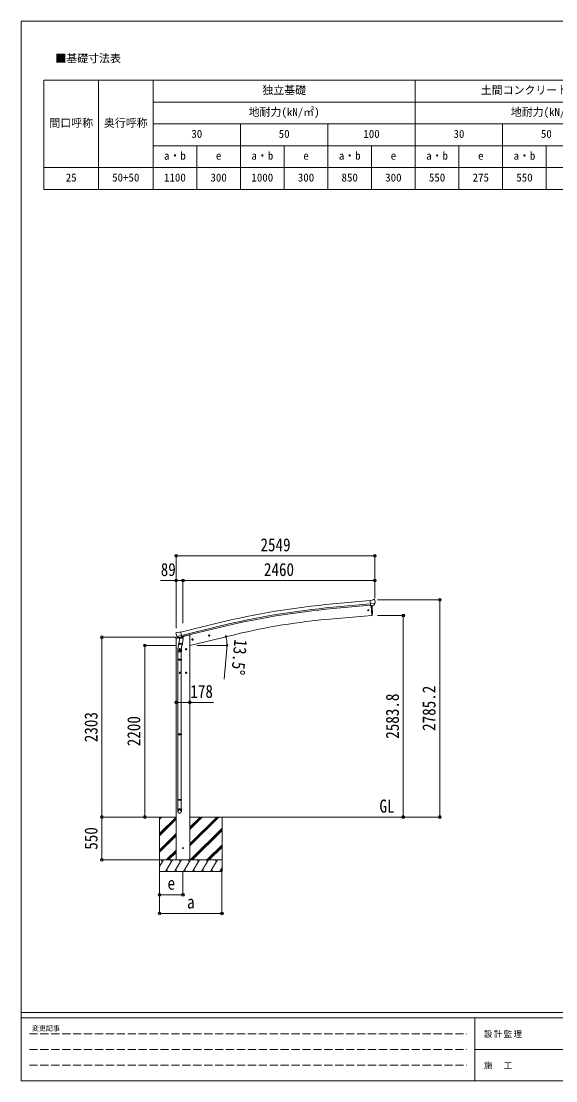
# Model space of a CAD drawing. Units: millimetres at full size, sheet at 1:35, with parts at other scales. Extents: x -9783 to 9892, y -6828 to 6752.
# Drawn here: x -9783 to -2931, y -6828 to 6752 of the extents above; entities that cross this region are included whole.
import ezdxf
from ezdxf.enums import TextEntityAlignment as Align

# ---------------------------------------------------------------- set-up
doc = ezdxf.new("R2010")
doc.units = ezdxf.units.MM
doc.header["$LTSCALE"] = 35
doc.header["$PDMODE"] = 32
doc.header["$PDSIZE"] = 35
doc.linetypes.add('DASHED3', pattern=[4, 3, -1])
for name, color, linetype, lineweight in [('0-0_0', 7, 'Continuous', 9), ('0-1_本体', 4, 'Continuous', 9), ('0-2_部品', 7, 'Continuous', 9), ('0-A_寸法', 6, 'Continuous', 9), ('1-0_FRAME', 7, 'Continuous', 18), ('F-0_240', 7, 'Continuous', 9)]:
    doc.layers.add(name, color=color, linetype=linetype, lineweight=lineweight)
doc.styles.add('ＭＳ ゴシック', font='')
doc.styles.get('ＭＳ ゴシック').set_extended_font_data('MS Gothic')

msp = doc.modelspace()

# ---------------------------------------------------------------- linework, layer by layer
at = {"layer": '0-0_0', "color": 6}
for p, q in [((-4416.26, -3447.51), (-4416.26, -662.31)), ((-4885.27, -863.71), (-4885.27, -3447.51))]:
    msp.add_line(p, q, dxfattribs=at)
at = {"layer": '0-0_0'}
for p, q in [((-8395.05, -3447.56), (-7798.16, -3447.56)), ((-8009.16, -3474.89), (-7981.78, -3447.51)), ((-8009.16, -3460.75), (-7995.92, -3447.51)), ((-8009.16, -3447.56), (-8009.16, -4147.51)), ((-8009.16, -3658.73), (-7798.16, -3447.74)), ((-8009.16, -3672.88), (-7798.16, -3461.88)), ((-8009.16, -3687.02), (-7798.16, -3476.02)), ((-7620.16, -3818.52), (-7249.15, -3447.51)), ((-7620.16, -3790.23), (-7277.43, -3447.51)), ((-7620.16, -3804.38), (-7263.29, -3447.51)), ((-7620.16, -3606.39), (-7461.28, -3447.51)), ((-7620.16, -3592.24), (-7475.42, -3447.51)), ((-7620.16, -3578.1), (-7489.57, -3447.51)), ((-7620.16, -3447.56), (-5033.71, -3447.56)), ((-7209.16, -3447.51), (-7209.16, -4147.51)), ((-8009.16, -3870.87), (-7798.16, -3659.87)), ((-7615.31, -3997.51), (-7209.16, -3591.37)), ((-7601.16, -3997.51), (-7209.16, -3605.51)), ((-7587.02, -3997.51), (-7209.16, -3619.65)), ((-8009.16, -3885.01), (-7798.16, -3674.01)), ((-8009.16, -3899.15), (-7798.16, -3688.15)), ((-7923.67, -3997.51), (-7798.16, -3872)), ((-7909.53, -3997.51), (-7798.16, -3886.14)), ((-7895.39, -3997.51), (-7798.16, -3900.28)), ((-7403.17, -3997.51), (-7209.16, -3803.5)), ((-7389.03, -3997.51), (-7209.16, -3817.64)), ((-7374.89, -3997.51), (-7209.16, -3831.78)), ((-7209.16, -3997.51), (-8009.16, -3997.51)), ((-8009.16, -4081.34), (-7960.76, -3997.51)), ((-7975.77, -4023.49), (-7990.77, -3997.51)), ((-7931.9, -4147.51), (-7845.29, -3997.51)), ((-7860.3, -4023.49), (-7875.3, -3997.51)), ((-7816.43, -4147.51), (-7729.82, -3997.51)), ((-7620.16, -3997.51), (-7798.16, -3997.51)), ((-7744.83, -4023.49), (-7759.83, -3997.51)), ((-7700.96, -4147.51), (-7614.35, -3997.51)), ((-7629.36, -4023.49), (-7644.36, -3997.51)), ((-7585.49, -4147.51), (-7498.88, -3997.51)), ((-7513.89, -4023.49), (-7528.89, -3997.51)), ((-7470.02, -4147.51), (-7383.41, -3997.51)), ((-7413.41, -3997.51), (-7398.41, -4023.49)), ((-7354.55, -4147.51), (-7267.94, -3997.51)), ((-7282.94, -4023.49), (-7297.95, -3997.51)), ((-8009.16, -4147.51), (-7209.16, -4147.51)), ((-7916.9, -4121.53), (-7901.9, -4147.51)), ((-7801.43, -4121.53), (-7786.43, -4147.51)), ((-7685.96, -4121.53), (-7670.96, -4147.51)), ((-7570.49, -4121.53), (-7555.49, -4147.51)), ((-7455.02, -4121.53), (-7440.02, -4147.51)), ((-7339.55, -4121.53), (-7324.55, -4147.51)), ((-7239.08, -4147.51), (-7209.16, -4095.7)), ((-7224.08, -4121.53), (-7209.16, -4147.36))]:
    msp.add_line(p, q, dxfattribs=at)
msp.add_circle((-7709.16, -3847.51), 5, dxfattribs=at)
at = {"layer": '0-1_本体'}
for p, q in [((-5311.84, -673.15), (-5789.15, -716.42)), ((-5308.08, -716.14), (-5785.26, -759.41)), ((-5306.61, -732.92), (-5783.74, -776.18)), ((-5299.39, -735.13), (-5288.14, -863.73)), ((-5288.14, -863.73), (-5826.08, -910.8)), ((-7738.69, -1077.36), (-7255.82, -959.88)), ((-7728.62, -1119.33), (-7245.62, -1001.81)), ((-7724.69, -1135.7), (-7241.63, -1018.18)), ((-7798.16, -3997.51), (-7798.16, -1160.95)), ((-7696.17, -1129.99), (-7644.16, -1117.51)), ((-7620.16, -1117.51), (-7644.16, -1117.51)), ((-7032, -1106.31), (-7620.16, -1247.52)), ((-7620.16, -1117.51), (-7620.16, -3997.51))]:
    msp.add_line(p, q, dxfattribs=at)
at = {"layer": '0-1_本体', "color": 6}
msp.add_line((-7620.16, -1977.69), (-7798.16, -1977.69), dxfattribs=at)
at = {"layer": '0-1_本体'}
for centre, radius, start, end in [((-4884.45, -10706.35), 10030.81, 95.17465, 103.67464), ((-4884.45, -10706.35), 9987.65, 95.17465, 103.67464), ((-4884.45, -10706.35), 9970.81, 95.17465, 103.67464), ((-5117.72, -9096.58), 8216.38, 94.94583, 103.47282)]:
    msp.add_arc(centre, radius, start, end, dxfattribs=at)
at = {"layer": '0-2_部品'}
for p, q in [((-5285.45, -668.76), (-5312.02, -671.08)), ((-5306.36, -735.74), (-5312.02, -671.08)), ((-5285.45, -668.76), (-5273.73, -661.99)), ((-5258.83, -660.4), (-5272.5, -661.6)), ((-5249.7, -666.16), (-5255.18, -661.56)), ((-5248.63, -668.2), (-5248.52, -669.54)), ((-5249.16, -711.05), (-5308.07, -716.2)), ((-5296.4, -734.87), (-5306.36, -735.74)), ((-5288.34, -861.46), (-5299.39, -735.13)), ((-5262.8, -731.93), (-5270.5, -732.6)), ((-5260.41, -730.53), (-5249.47, -711.59)), ((-5288.1, -864.23), (-5288.34, -861.46)), ((-5285.48, -863.84), (-5288.1, -864.23)), ((-7795.93, -1084.36), (-7799.79, -1090.66)), ((-7792.84, -1082.11), (-7779.65, -1078.95)), ((-7765.1, -1081.62), (-7778.36, -1078.93)), ((-7765.1, -1081.62), (-7739.16, -1075.4)), ((-7800.73, -1161.56), (-7757.7, -1151.24)), ((-7800.73, -1154.67), (-7800.73, -1161.56)), ((-7800.15, -1092.94), (-7799.88, -1094.09)), ((-7772.27, -1145.48), (-7798.43, -1151.76)), ((-7786.1, -1133.24), (-7728.59, -1119.44)), ((-7769.25, -1148.15), (-7785.62, -1133.66)), ((-7757.65, -1197.67), (-7773.57, -1293.85)), ((-7766.54, -1148.72), (-7759.02, -1146.92)), ((-7765.7, -1148.62), (-7764.17, -1148.25)), ((-7764.17, -1148.25), (-7727.47, -1139.44)), ((-7762.33, -1148.48), (-7762.38, -1149.22)), ((-7761.63, -1150.26), (-7735.81, -1156.69)), ((-7754.71, -1155.6), (-7759.38, -1222.44)), ((-7709.02, -1158.8), (-7754.71, -1155.6)), ((-7752.94, -1152.42), (-7753.17, -1155.71)), ((-7733.42, -1141.26), (-7734.44, -1155.87)), ((-7727.47, -1139.44), (-7725.94, -1139.07)), ((-7724.38, -1136.97), (-7723.44, -1137.03)), ((-7723.44, -1137.03), (-7710.13, -1152.35)), ((-7719.14, -1141.98), (-7700.01, -1137.38)), ((-7713.7, -1225.64), (-7709.02, -1158.8)), ((-7710.13, -1152.35), (-7710.57, -1158.69)), ((-7696.17, -1128.76), (-7696.17, -1132.52)), ((-7596.51, -1175.1), (-7577.06, -1170.43)), ((-7591.95, -1167.32), (-7594.09, -1174.51)), ((-7584.66, -1165.57), (-7591.95, -1167.32)), ((-7584.45, -1182.49), (-7589.12, -1163.04)), ((-7579.49, -1171.01), (-7584.66, -1165.57)), ((-7581.62, -1178.21), (-7579.49, -1171.01)), ((-7382.59, -1123.74), (-7363.14, -1119.07)), ((-7378.03, -1115.96), (-7380.16, -1123.16)), ((-7370.73, -1114.21), (-7378.03, -1115.96)), ((-7370.53, -1131.13), (-7375.2, -1111.68)), ((-7365.57, -1119.65), (-7370.73, -1114.21)), ((-7367.7, -1126.85), (-7365.57, -1119.65)), ((-7775.72, -1331.01), (-7775.72, -1296.65)), ((-7729.72, -1331.01), (-7775.72, -1331.01)), ((-7773.72, -1331.01), (-7773.72, -1425.01)), ((-7760.24, -1234.91), (-7759.37, -1222.44)), ((-7759.85, -1236.26), (-7759.85, -1236.26)), ((-7713.7, -1225.64), (-7759.38, -1222.44)), ((-7739.08, -1297.74), (-7759.08, -1297.74)), ((-7758.4, -1237.04), (-7716.7, -1239.96)), ((-7749.08, -1290.24), (-7755.58, -1293.99)), ((-7755.58, -1293.99), (-7755.58, -1301.49)), ((-7755.58, -1301.49), (-7749.08, -1305.25)), ((-7749.08, -1307.74), (-7749.08, -1287.74)), ((-7742.58, -1293.99), (-7749.08, -1290.24)), ((-7722.13, -1239.58), (-7732.86, -1303.17)), ((-7731.72, -1331.01), (-7731.72, -1425.01)), ((-7729.72, -1296.35), (-7729.72, -1331.01)), ((-7713.71, -1225.63), (-7714.6, -1238.33)), ((-7659.08, -1297.74), (-7679.08, -1297.74)), ((-7669.08, -1290.24), (-7675.58, -1293.99)), ((-7675.58, -1293.99), (-7675.58, -1301.49)), ((-7675.58, -1301.49), (-7669.08, -1305.25)), ((-7669.08, -1307.74), (-7669.08, -1287.74)), ((-7662.58, -1293.99), (-7669.08, -1290.24)), ((-7775.72, -1427.01), (-7774.72, -1425.01)), ((-7729.72, -1427.01), (-7775.72, -1427.01)), ((-7729.72, -1435.01), (-7775.72, -1435.01)), ((-7730.72, -1425.01), (-7774.72, -1425.01)), ((-7730.72, -1437.01), (-7774.72, -1437.01)), ((-7773.72, -1437.01), (-7773.72, -2381.19)), ((-7731.72, -1437.01), (-7731.72, -2381.19)), ((-7729.72, -1427.01), (-7730.72, -1425.01)), ((-7729.72, -1435.01), (-7730.72, -1437.01)), ((-7729.72, -1427.01), (-7729.72, -1435.01)), ((-7739.08, -1597.74), (-7759.08, -1597.74)), ((-7749.08, -1590.24), (-7755.58, -1593.99)), ((-7755.58, -1593.99), (-7755.58, -1601.49)), ((-7755.58, -1601.49), (-7749.08, -1605.25)), ((-7749.08, -1607.74), (-7749.08, -1587.74)), ((-7742.58, -1593.99), (-7749.08, -1590.24)), ((-7659.08, -1597.74), (-7679.08, -1597.74)), ((-7669.08, -1590.24), (-7675.58, -1593.99)), ((-7675.58, -1593.99), (-7675.58, -1601.49)), ((-7675.58, -1601.49), (-7669.08, -1605.25)), ((-7669.08, -1607.74), (-7669.08, -1587.74)), ((-7662.58, -1593.99), (-7669.08, -1590.24)), ((-7775.72, -2383.19), (-7774.72, -2381.19)), ((-7729.72, -2383.19), (-7775.72, -2383.19)), ((-7729.72, -2391.19), (-7775.72, -2391.19)), ((-7730.72, -2381.19), (-7774.72, -2381.19)), ((-7730.72, -2393.19), (-7774.72, -2393.19)), ((-7773.72, -2393.19), (-7773.72, -3221.38)), ((-7731.72, -2393.19), (-7731.72, -3221.38)), ((-7729.72, -2383.19), (-7730.72, -2381.19)), ((-7729.72, -2391.19), (-7730.72, -2393.19)), ((-7729.72, -2383.19), (-7729.72, -2391.19)), ((-7775.72, -3223.38), (-7774.72, -3221.38)), ((-7729.72, -3223.38), (-7775.72, -3223.38)), ((-7729.72, -3231.38), (-7775.72, -3231.38)), ((-7730.72, -3221.38), (-7774.72, -3221.38)), ((-7730.72, -3233.38), (-7774.72, -3233.38)), ((-7773.72, -3233.38), (-7773.72, -3343.38)), ((-7731.72, -3233.38), (-7731.72, -3343.38)), ((-7729.72, -3223.38), (-7730.72, -3221.38)), ((-7729.72, -3231.38), (-7730.72, -3233.38)), ((-7729.72, -3223.38), (-7729.72, -3231.38)), ((-7775.72, -3377.52), (-7775.72, -3343.38)), ((-7729.72, -3343.38), (-7775.72, -3343.38)), ((-7729.72, -3377.52), (-7729.72, -3343.38))]:
    msp.add_line(p, q, dxfattribs=at)
for points in [[(-5296.4, -734.87), (-5296.13, -734.94), (-5270.76, -732.72), (-5270.5, -732.6)], [(-5282.94, -861.01), (-5282.1, -835.38), (-5281.91, -808.88), (-5282.38, -782.4), (-5283.52, -755.92), (-5285.02, -733.97)], [(-5249.08, -710.41), (-5249.37, -711.4), (-5249.47, -711.59)], [(-7733.74, -1140.85), (-7724.01, -1138.51), (-7739.16, -1075.4)], [(-7786.37, -1132.67), (-7785.78, -1133.51), (-7785.62, -1133.66)], [(-7733.74, -1140.85), (-7733.97, -1141), (-7758.74, -1146.94), (-7759.02, -1146.92)], [(-7594.09, -1174.51), (-7588.92, -1179.96), (-7581.62, -1178.21)], [(-7380.16, -1123.16), (-7375, -1128.6), (-7367.7, -1126.85)], [(-7749.08, -1305.25), (-7742.58, -1301.49), (-7742.58, -1293.99)], [(-7669.08, -1305.25), (-7662.58, -1301.49), (-7662.58, -1293.99)], [(-7775.72, -1427.01), (-7775.72, -1435.01), (-7774.72, -1437.01)], [(-7749.08, -1605.25), (-7742.58, -1601.49), (-7742.58, -1593.99)], [(-7669.08, -1605.25), (-7662.58, -1601.49), (-7662.58, -1593.99)], [(-7775.72, -2383.19), (-7775.72, -2391.19), (-7774.72, -2393.19)], [(-7775.72, -3223.38), (-7775.72, -3231.38), (-7774.72, -3233.38)]]:
    msp.add_lwpolyline(points, dxfattribs=at)
for centre, radius in [((-5334.17, -796.59), 6.5), ((-7586.79, -1172.76), 8.5), ((-7586.79, -1172.76), 7.7), ((-7586.79, -1172.76), 6.5), ((-7372.87, -1121.4), 8.5), ((-7372.87, -1121.4), 7.7), ((-7372.87, -1121.4), 6.5), ((-7749.08, -1297.74), 8.5), ((-7749.08, -1297.74), 7.7), ((-7749.08, -1297.74), 6.5), ((-7669.08, -1297.74), 8.5), ((-7669.08, -1297.74), 7.7), ((-7669.08, -1297.74), 6.5), ((-7749.08, -1597.74), 8.5), ((-7749.08, -1597.74), 7.7), ((-7749.08, -1597.74), 6.5), ((-7669.08, -1597.74), 8.5), ((-7669.08, -1597.74), 7.7), ((-7669.08, -1597.74), 6.5)]:
    msp.add_circle(centre, radius, dxfattribs=at)
at = {"layer": '0-2_部品', "color": 4}
msp.add_circle((-7709.16, -3847.51), 4.5, dxfattribs=at)
at = {"layer": '0-2_部品'}
for centre, radius, start, end in [((-5272.23, -664.59), 3, 95, 120), ((-5258.4, -665.39), 5, 50.00648, 94.99352), ((-5450.14, -687.18), 202.4, 353.4085, 5), ((-5285.93, -860.87), 3, 278.50322, 357.46219), ((-7791.67, -1086.97), 5, 103.5, 148.5), ((-7778.95, -1081.87), 3, 78.5, 103.5), ((-7797.73, -1154.67), 3, 103.5, 180), ((-7603.07, -1046.84), 202.4, 193.5, 205.09125), ((-7765.82, -1148.13), 0.5, 248.23754, 283.5), ((-7762.83, -1148.44), 0.5, 356, 103.5), ((-7761.39, -1149.29), 1, 176, 256), ((-7735.46, -1155.72), 1.03, 250.03897, 351.96569), ((-7732.82, -1141.34), 0.604, 100.59842, 172.20595), ((-7726.05, -1138.58), 0.5, 283.5, 318.76246), ((-7701.17, -1132.52), 5, 283.5, 0), ((-7745.72, -1296.65), 30, 177.45142, 180), ((-7758.3, -1235.08), 1.95, 175.04017, 217.47766), ((-7758.26, -1235.05), 2, 217.40962, 266), ((-7716.56, -1237.97), 2, 266, 349.46843)]:
    msp.add_arc(centre, radius, start, end, dxfattribs=at)
for centre, major_axis, ratio, start_param, end_param in [((-5244.31, -664.15), (-15.35, 3.44), 0.101033, 5.97514262, 5.97537366), ((-5251.63, -668.45), (2.71, -1.31), 0.997474, 0.53665673, 1.32256522), ((-5263.06, -728.94), (1.62, -2.54), 0.997631, 5.80419048, 5.89294842), ((-5263.13, -728.83), (-3.5, 2.17), 0.650902, 2.11455212, 2.18736272), ((-5263.01, -729.02), (1.62, -2.54), 0.997631, 5.96575902, 6.76218013), ((-7797.23, -1092.22), (-1.57, -2.57), 0.99628, 4.71238898, 5.49965061), ((-7767.26, -1145.9), (-0.73, -2.92), 0.997631, 5.80419048, 6.60061159), ((-7767.2, -1145.67), (2.63, 3.16), 0.650902, 4.09582259, 4.16863319), ((-7767.23, -1145.8), (-0.73, -2.92), 0.997631, 0.39023689, 0.47899483), ((-7752.72, -1296.35), (23, 0), 0.996195, 2.55602575, 6.56630284), ((-7752.72, -1296.35), (21, 0), 0.996195, 2.93491471, 5.95123941), ((-7752.72, -3375.78), (-23, 0), 0.996195, 3.14159265, 6.28318531), ((-7752.72, -3377.52), (-23, 0), 0.996195, 3.14159265, 6.28318531), ((-7752.72, -3377.52), (0, -23.43), 0.981806, 4.71238898, 7.85398163)]:
    msp.add_ellipse(centre, major_axis=major_axis, ratio=ratio, start_param=start_param, end_param=end_param, dxfattribs=at)
msp.add_ellipse((-7752.72, -3377.52), major_axis=(21, 0), ratio=0.996195, dxfattribs=at)
at = {"layer": '0-A_寸法'}
for p, q in [((-7798.16, -99.15), (-5249.16, -99.15)), ((-5249.16, -99.15), (-5249.16, -415.77)), ((-7798.16, -415.77), (-7798.16, -1027.99)), ((-7798.16, -415.77), (-7709.16, -415.77)), ((-7709.16, -415.77), (-7709.16, -963.62)), ((-7709.16, -415.77), (-5249.16, -415.77)), ((-5249.16, -415.77), (-5249.16, -644.77)), ((-4416.26, -662.31), (-5214.1, -662.31)), ((-4885.27, -863.71), (-5214.1, -863.71)), ((-8747.74, -3447.51), (-8747.74, -1144.51)), ((-8747.74, -1144.51), (-7802.65, -1144.51)), ((-8199.77, -3447.51), (-8199.77, -1247.51)), ((-8199.77, -1247.51), (-7802.65, -1247.51)), ((-7530.66, -1247.51), (-7143.81, -1247.51)), ((-7146.66, -1289.97), (-7181.03, -1682.47)), ((-7620.16, -1977.69), (-7320.16, -1977.69)), ((-8747.74, -3447.51), (-8019.62, -3447.51)), ((-8747.74, -3997.51), (-8747.74, -3447.51)), ((-4885.27, -3447.51), (-5214.1, -3447.51)), ((-4416.26, -3447.51), (-4885.27, -3447.51)), ((-8747.74, -3997.51), (-8019.62, -3997.51)), ((-8009.41, -4683.87), (-8009.41, -4154.93)), ((-8009.41, -4443.89), (-8009.41, -4154.93)), ((-7709.16, -4443.89), (-7709.16, -4154.93)), ((-7209.41, -4683.87), (-7209.41, -4154.93)), ((-7709.16, -4443.89), (-8009.41, -4443.89)), ((-8009.41, -4683.87), (-7209.41, -4683.87))]:
    msp.add_line(p, q, dxfattribs=at)
msp.add_lwpolyline([(-7798.16, -99.15), (-7798.16, -415.77), (-7998.16, -415.77)], dxfattribs=at)
for centre in [(-7158.26, -1133.85), (-7144.81, -1247.51)]:
    msp.add_circle(centre, 10.62, dxfattribs=at)
for start, end in [(0, 13.5), (354.99678, 0)]:
    msp.add_arc((-7631.66, -1247.51), 486.86, start, end, dxfattribs=at)
for p in [(-7798.16, -99.15), (-5249.16, -99.15), (-7798.16, -415.77), (-7709.16, -415.77), (-5249.16, -415.77), (-4416.26, -662.31), (-4885.27, -863.71), (-8747.74, -1144.51), (-8199.77, -1247.51), (-7798.16, -1977.69), (-7620.16, -1977.69), (-8747.74, -3447.51), (-8199.77, -3447.51), (-4885.27, -3447.51), (-4416.26, -3447.51), (-8747.74, -3997.51), (-8009.41, -4443.89), (-7709.16, -4443.89), (-8009.41, -4683.87), (-7209.41, -4683.87)]:
    msp.add_point(p, dxfattribs=at)
at = {"layer": '1-0_FRAME'}
for p, q in [((-9492.16, 5995.98), (-1372.16, 5995.98)), ((-9492.16, 5995.98), (-9492.16, 4595.98)), ((-8792.16, 5995.98), (-8792.16, 4595.98)), ((-4732.16, 5995.98), (-4732.16, 4595.98)), ((-8092.16, 5715.98), (-1372.16, 5715.98)), ((-8092.16, 5435.98), (-1372.16, 5435.98)), ((-3612.16, 5435.98), (-3612.16, 4595.98)), ((-8092.16, 5155.98), (-1372.16, 5155.98)), ((-3052.16, 5155.98), (-3052.16, 4595.98))]:
    msp.add_line(p, q, dxfattribs=at)
for points in [[(-8092.16, 5995.98), (-8092.16, 5715.98), (-8092.16, 4875.98), (-8092.16, 4595.98)], [(-6972.16, 5435.98), (-6972.16, 5155.98), (-6972.16, 4595.98)], [(-5852.16, 5435.98), (-5852.16, 5155.98), (-5852.16, 4595.98)], [(-7532.16, 5155.98), (-7532.16, 4875.98), (-7532.16, 4595.98)], [(-6412.16, 5155.98), (-6412.16, 4875.98), (-6412.16, 4595.98)], [(-5292.16, 5155.98), (-5292.16, 4875.98), (-5292.16, 4595.98)], [(-4172.16, 5155.98), (-4172.16, 4875.98), (-4172.16, 4595.98)], [(-9492.16, 4875.98), (-8092.16, 4875.98), (-1372.16, 4875.98)], [(-9492.16, 4595.98), (-8792.16, 4595.98), (-4732.16, 4595.98), (-2492.16, 4595.98), (-1372.16, 4595.98)]]:
    msp.add_lwpolyline(points, dxfattribs=at)
at = {"layer": 'F-0_240', "color": 5}
for p, q in [((-9783.03, 6751.9), (-9783.03, -6828.1)), ((-9783.03, 6751.9), (9396.97, 6751.9)), ((-9783.03, -5953.1), (9396.97, -5953.1)), ((-9783.03, -6023.1), (6285.75, -6023.1)), ((-3969.25, -6023.1), (-3969.25, -6828.1)), ((-3969.25, -6425.6), (3205.75, -6425.6)), ((-9783.03, -6828.1), (9396.97, -6828.1))]:
    msp.add_line(p, q, dxfattribs=at)
at = {"layer": 'F-0_240', "color": 4, "linetype": 'DASHED3'}
for p, q in [((-9678.03, -6224.35), (-4074.25, -6224.35)), ((-9678.03, -6425.6), (-4074.25, -6425.6)), ((-9678.03, -6626.85), (-4074.25, -6626.85))]:
    msp.add_line(p, q, dxfattribs=at)

# ---------------------------------------------------------------- texts
at = {"layer": '0-0_0', "style": 'ＭＳ ゴシック', "width": 0.85}
msp.add_text('GL', height=166.8, dxfattribs=at).set_placement((-5190.61, -3440.57), align=Align.BOTTOM_LEFT)
at = {"layer": '0-A_寸法', "color": 7, "style": 'ＭＳ ゴシック', "width": 0.85}
for s, p in [('2549', (-6716.16, -92.15)), ('89', (-7994.41, -408.77)), ('2460', (-6671.66, -408.77)), ('178', (-7614.54, -1970.69)), ('e', (-7907.54, -4429.52)), ('a', (-7657.54, -4669.5))]:
    msp.add_text(s, height=166.8, dxfattribs=at).set_placement(p, align=Align.BOTTOM_LEFT)
for s, rotation, p in [('13.5°', 264.997, (-7099.51, -1159.83)), ('2583.8', 90, (-4892.27, -2444.36)), ('2785.2', 90, (-4423.26, -2343.66)), ('2303', 90, (-8754.74, -2488.51)), ('2200', 90, (-8206.77, -2540.01)), ('550', 90, (-8754.74, -3866.88))]:
    msp.add_text(s, height=166.8, rotation=rotation, dxfattribs=at).set_placement(p, align=Align.BOTTOM_LEFT)
at = {"layer": '1-0_FRAME', "style": 'ＭＳ ゴシック'}
for s, p in [('■基礎寸法表', (-9344.74, 6193.99)), ('独立基礎', (-6692.16, 5785.98)), ('土間コンクリート考慮基礎', (-3892.16, 5785.98)), ('地耐力(kN/㎡)', (-6867.16, 5505.98)), ('地耐力(kN/㎡)', (-3507.16, 5505.98)), ('間口呼称', (-9422.16, 5365.98)), ('奥行呼称', (-8722.16, 5365.98)), ('30', (-7602.16, 5225.98)), ('50', (-6482.16, 5225.98)), ('100', (-5397.16, 5225.98)), ('30', (-4242.16, 5225.98)), ('50', (-3122.16, 5225.98)), ('a・b', (-7952.16, 4945.98)), ('e', (-7287.16, 4945.98)), ('a・b', (-6832.16, 4945.98)), ('e', (-6167.16, 4945.98)), ('a・b', (-5712.16, 4945.98)), ('e', (-5047.16, 4945.98)), ('a・b', (-4592.16, 4945.98)), ('e', (-3927.16, 4945.98)), ('a・b', (-3472.16, 4945.98)), ('25', (-9212.16, 4665.98)), ('50+50', (-8617.16, 4665.98)), ('1100', (-7952.16, 4665.98)), ('300', (-7357.16, 4665.98)), ('1000', (-6832.16, 4665.98)), ('300', (-6237.16, 4665.98)), ('850', (-5677.16, 4665.98)), ('300', (-5117.16, 4665.98)), ('550', (-4557.16, 4665.98)), ('275', (-3997.16, 4665.98)), ('550', (-3437.16, 4665.98))]:
    msp.add_text(s, height=102.6, dxfattribs=at).set_placement(p, align=Align.BOTTOM_LEFT)
at = {"layer": 'F-0_240', "style": 'ＭＳ ゴシック'}
msp.add_text('変更記事', height=64.15, dxfattribs=at).set_placement((-9646.27, -6206.85), align=Align.BOTTOM_LEFT)
at = {"layer": 'F-0_240', "char_height": 76.98, "attachment_point": 7, "style": 'ＭＳ ゴシック'}
for s, insert in [('\\T1.17;設計監理', (-3851.04, -6276.85)), ('\\T1.17;施\u3000工', (-3851.04, -6679.35))]:
    msp.add_mtext(s, dxfattribs=dict(at, insert=insert))

doc.saveas('drawing.dxf')
